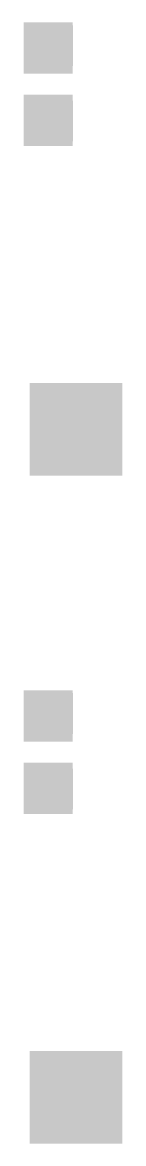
# Model space of a CAD drawing. Extents: x -401 to 1070, y -422 to 1263.
# Drawn here: x 387.12 to 389.94, y -343.95 to -311.97 of the extents above; entities that cross this region are included whole.
import ezdxf

# ---------------------------------------------------------------- set-up
doc = ezdxf.new("R2010")
doc.units = 0
doc.header["$MEASUREMENT"] = 0
for name, color, linetype, true_color in [('BottomLayer', 5, 'Continuous', 0x0000ff), ('BottomPasteMaskLayer', 7, 'Continuous', 0x800000), ('BottomSolderMaskLayer', 7, 'Continuous', 0xaa00ff)]:
    doc.layers.add(name, color=color, linetype=linetype, true_color=true_color)

msp = doc.modelspace()

# ---------------------------------------------------------------- hatches: boundary and pattern name
at = {"layer": 'BottomLayer'}
for points in [[(387.149, -313.41), (388.499, -313.41), (388.499, -312), (387.149, -312)], [(387.149, -314.06), (388.499, -314.06), (388.499, -315.47), (387.149, -315.47)], [(387.348, -322.307), (389.888, -322.307), (389.888, -324.847), (387.348, -324.847)], [(387.149, -332.46), (388.499, -332.46), (388.499, -331.05), (387.149, -331.05)], [(387.149, -333.11), (388.499, -333.11), (388.499, -334.52), (387.149, -334.52)], [(387.348, -341.358), (389.888, -341.358), (389.888, -343.898), (387.348, -343.898)]]:
    msp.add_hatch(color=256, dxfattribs=at).paths.add_polyline_path(points)
at = {"layer": 'BottomPasteMaskLayer'}
for points in [[(387.204, -313.26), (387.624, -313.26), (387.624, -312.815), (388.074, -312.815), (388.074, -313.255), (388.484, -313.26), (388.534, -313.21), (388.534, -312.06), (388.484, -312.01), (387.204, -312.01), (387.154, -312.06), (387.154, -313.21)], [(387.204, -315.41), (388.484, -315.41), (388.534, -315.36), (388.534, -314.21), (388.484, -314.16), (388.074, -314.155), (388.074, -314.605), (387.624, -314.605), (387.624, -314.165), (387.204, -314.16), (387.154, -314.21), (387.154, -315.36)], [(387.348, -322.307), (389.888, -322.307), (389.888, -324.847), (387.348, -324.847)], [(387.204, -332.31), (387.624, -332.31), (387.624, -331.865), (388.074, -331.865), (388.074, -332.305), (388.484, -332.31), (388.534, -332.26), (388.534, -331.11), (388.484, -331.06), (387.204, -331.06), (387.154, -331.11), (387.154, -332.26)], [(387.204, -334.46), (388.484, -334.46), (388.534, -334.41), (388.534, -333.26), (388.484, -333.21), (388.074, -333.205), (388.074, -333.655), (387.624, -333.655), (387.624, -333.215), (387.204, -333.21), (387.154, -333.26), (387.154, -334.41)], [(387.348, -341.358), (389.888, -341.358), (389.888, -343.898), (387.348, -343.898)]]:
    msp.add_hatch(color=256, dxfattribs=at).paths.add_polyline_path(points)
at = {"layer": 'BottomSolderMaskLayer'}
for points in [[(387.124, -313.436), (388.523, -313.436), (388.523, -311.973), (387.124, -311.973)], [(387.124, -314.033), (388.523, -314.033), (388.523, -315.496), (387.124, -315.496)], [(387.297, -322.257), (389.938, -322.257), (389.938, -324.898), (387.297, -324.898)], [(387.124, -332.487), (388.523, -332.487), (388.523, -331.024), (387.124, -331.024)], [(387.124, -333.084), (388.523, -333.084), (388.523, -334.547), (387.124, -334.547)], [(387.297, -341.307), (389.938, -341.307), (389.938, -343.949), (387.297, -343.949)]]:
    msp.add_hatch(color=256, dxfattribs=at).paths.add_polyline_path(points)

doc.saveas('drawing.dxf')
